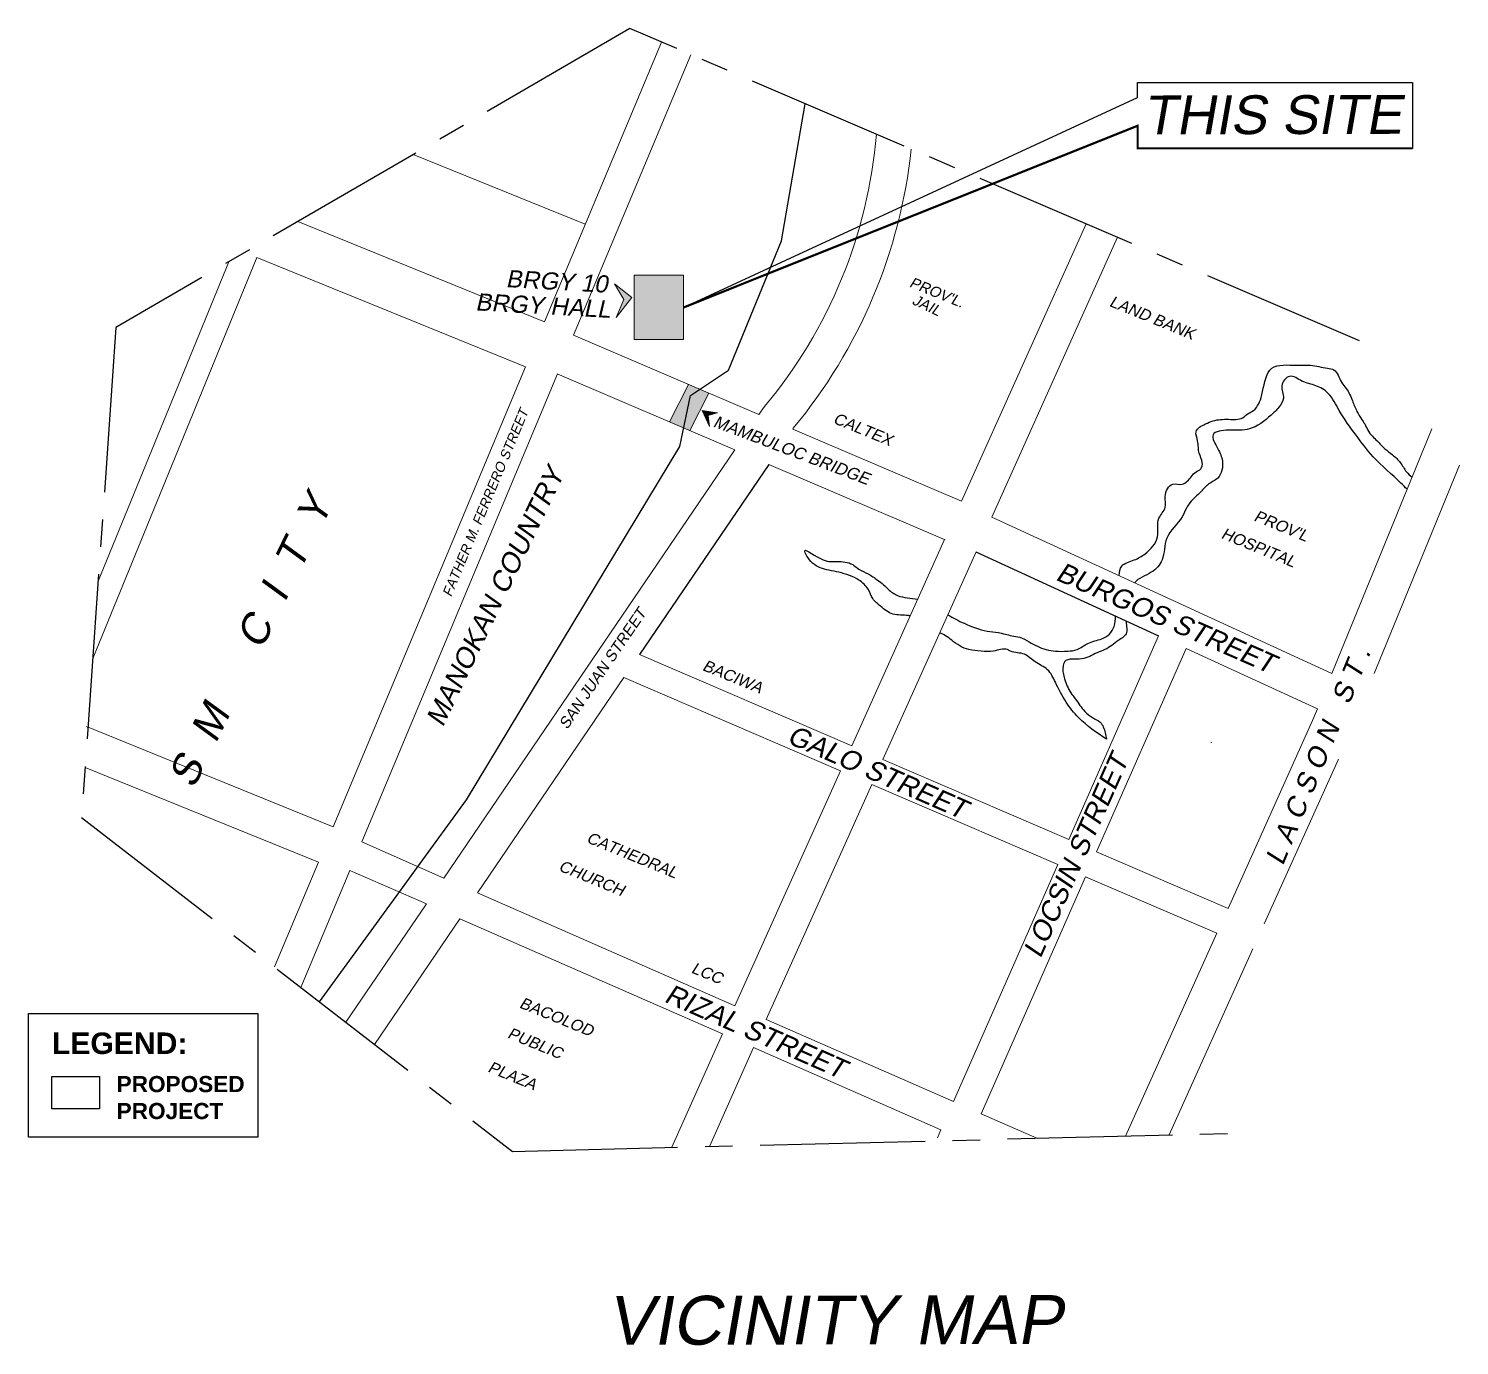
# Model space of a CAD drawing. Header units: metres. Extents: x -460 to 31334, y -1777 to 24987.
# Drawn here: x 45.72 to 58.72, y -67.31 to -55.35 of the extents above; entities that cross this region are included whole.
import ezdxf
from ezdxf.enums import TextEntityAlignment as Align

# ---------------------------------------------------------------- set-up
doc = ezdxf.new("R2010")
doc.units = ezdxf.units.M
doc.header["$MEASUREMENT"] = 0
doc.linetypes.add('CENTER2', pattern=[1.125, 0.75, -0.125, 0.125, -0.125])
doc.layers.add('01 FURNITURE', color=8, linetype='Continuous')
doc.layers.add('ROAD LAYER', color=7, linetype='Continuous')
doc.styles.get("Standard").update_dxf_attribs({"font": 'arial.ttf'})

msp = doc.modelspace()

# ---------------------------------------------------------------- hatches: boundary and pattern name
at = {"layer": '01 FURNITURE', "lineweight": 5, "transparency": 33554539}
h = msp.add_hatch(color=3, dxfattribs=at)
h.dxf.hatch_style = 1
h.set_gradient(color1=(255, 63, 0), color2=(255, 255, 0), tint=1, name='INVHEMISPHERICAL')
h.paths.add_polyline_path([(51.57342, -57.58834), (51.22393, -57.58834), (51.22393, -58.17301), (51.33436, -58.17301)])
h.paths.add_polyline_path([(51.67384, -57.58834), (51.57342, -57.58834), (51.33436, -58.17301), (51.67384, -58.17301)])
h = msp.add_hatch(color=3, dxfattribs=at)
h.dxf.hatch_style = 1
h.set_gradient(color1=(0, 0, 255), color2=(0, 255, 255), tint=1, name='CYLINDER')
h.paths.add_polyline_path([(51.12868, -57.80713), (51.06113, -57.97234), (51.2031, -57.79081), (51.04422, -57.66656)])
at = {"layer": '01 FURNITURE', "lineweight": 5, "transparency": 33554618}
h = msp.add_hatch(color=3, dxfattribs=at)
h.dxf.hatch_style = 1
h.set_gradient(color1=(0, 0, 255), color2=(0, 255, 255), tint=1)
h.paths.add_polyline_path([(51.90138, -58.65912), (51.82116, -58.62479), (51.7367, -58.68106), (51.67427, -58.97644), (51.7301, -59.00032)])
h.paths.add_polyline_path([(51.7367, -58.68106), (51.82116, -58.62479), (51.7168, -58.58015), (51.54551, -58.92135), (51.67427, -58.97644)])
h = msp.add_hatch(color=3, dxfattribs=at)
h.dxf.hatch_style = 1
h.set_gradient(color1=(255, 0, 255), color2=(0, 255, 0), tint=1, name='CURVED')
h.paths.add_polyline_path([(51.89517, -58.86304), (51.98291, -58.83769), (51.8436, -58.81791), (51.90736, -58.96199)])

# ---------------------------------------------------------------- linework, layer by layer
at = {"color": 1, "linetype": 'CENTER2', "ltscale": 2}
msp.add_lwpolyline([(57.8162, -58.18476), (51.18546, -55.34625), (46.51307, -58.06177), (46.20215, -62.51576), (50.11878, -65.55191), (56.69897, -65.38624)], dxfattribs=at)
at = {"color": 1}
msp.add_lwpolyline([(51.67384, -57.88068), (55.80014, -55.97116), (55.80014, -55.83743), (58.29891, -55.83743), (58.29891, -56.43446), (55.80014, -56.43446), (55.80014, -56.229), (51.67384, -57.88068)], dxfattribs=at)
at = {"color": 1, "const_width": 0.02018}
msp.add_lwpolyline([(58.29891, -56.43446), (55.80014, -56.43446), (55.80014, -56.229), (51.67384, -57.88068)], dxfattribs=at)
at = {"color": 1}
for points in [[(45.72031, -64.29681), (47.80449, -64.29681), (47.80449, -65.423), (45.72031, -65.423)], [(45.93101, -64.86911), (46.3648, -64.86911), (46.3648, -65.16379), (45.93101, -65.16379)]]:
    msp.add_lwpolyline(points, close=True, dxfattribs=at)
at = {"color": 1, "lineweight": 0}
msp.add_lwpolyline([(45.93101, -65.16379), (45.93101, -64.86911), (46.3648, -64.86911)], dxfattribs=at)
at = {"layer": '01 FURNITURE', "color": 7, "lineweight": 20}
for p, q in [((49.21552, -56.49115), (50.7793, -57.12347)), ((50.40841, -58.01045), (48.16845, -57.09969)), ((50.23723, -58.41984), (47.7942, -57.42652)), ((50.67322, -58.13367), (52.35831, -58.85461)), ((50.52332, -58.48403), (52.14008, -59.17573)), ((52.66484, -58.98575), (54.19968, -59.64241)), ((52.44661, -59.30687), (54.04979, -59.99276)), ((54.47385, -59.7866), (57.56561, -61.20782)), ((55.98885, -60.86491), (55.17357, -62.71764)), ((56.24015, -60.98043), (55.42747, -62.82725)), ((56.24015, -60.98043), (57.43429, -61.52935)), ((48.48836, -62.60224), (46.24493, -61.69008)), ((48.35415, -62.9232), (46.23388, -62.06111)), ((48.74763, -62.73869), (49.49561, -63.06699)), ((48.63954, -62.99719), (49.33547, -63.30264)), ((55.07356, -62.94493), (54.1256, -65.09918)), ((55.32746, -63.05454), (54.37882, -65.21032)), ((49.80036, -63.20075), (52.14028, -64.22779)), ((49.64021, -63.4364), (52.02569, -64.48343)), ((52.4234, -64.35205), (54.1256, -65.09918)), ((52.30881, -64.6077), (54.01276, -65.35559)), ((54.37882, -65.21032), (54.88374, -65.43194)), ((54.01276, -65.35559), (53.98115, -65.42745))]:
    msp.add_line(p, q, dxfattribs=at)
at = {"layer": '01 FURNITURE', "color": 5, "lineweight": 13}
for p, q in [((51.71694, -58.57985), (51.54566, -58.92106)), ((51.90139, -58.65911), (51.7301, -59.00031))]:
    msp.add_line(p, q, dxfattribs=at)
at = {"layer": '01 FURNITURE'}
msp.add_line((54.32893, -60.10188), (55.98885, -60.86491), dxfattribs=at)
at = {"layer": '01 FURNITURE', "color": 7, "lineweight": 20}
for points in [[(51.47128, -55.4686), (50.40841, -58.01045)], [(51.73958, -55.58346), (50.67322, -58.13367)], [(55.33197, -57.1213), (54.19968, -59.64241)], [(55.61625, -57.243), (54.47385, -59.7866)], [(47.7942, -57.42652), (46.30307, -61.07003)], [(47.54057, -57.46461), (46.35202, -60.36877)], [(50.23723, -58.41984), (48.48836, -62.60224)], [(50.5262, -58.48526), (48.74763, -62.73869)], [(58.47367, -58.98465), (57.56561, -61.20782)], [(52.14008, -59.17573), (49.49561, -63.06699)], [(58.72431, -59.31371), (57.95068, -61.20774)], [(54.04353, -59.99009), (53.20097, -61.8661)], [(54.33169, -60.10315), (53.48486, -61.98865)], [(51.27299, -61.03381), (53.20097, -61.8661)], [(51.13088, -61.24292), (49.80036, -63.20075)], [(51.13088, -61.24292), (53.09923, -62.09264)], [(57.43429, -61.52935), (57.39068, -61.6361), (56.62191, -63.34288)], [(56.46643, -61.83053), (56.47427, -61.83435)], [(53.48486, -61.98865), (55.17357, -62.71764)], [(57.62416, -61.98567), (56.9492, -63.48416)], [(53.09923, -62.09264), (52.14028, -64.22779)], [(53.38312, -62.21519), (52.4234, -64.35205)], [(53.38312, -62.21519), (55.07356, -62.94493)], [(48.35415, -62.9232), (47.95601, -63.87534)], [(55.42747, -62.82725), (56.62191, -63.34288)], [(48.63954, -62.99719), (48.1949, -64.06053)], [(55.32746, -63.05454), (56.51992, -63.56931)], [(49.33547, -63.30264), (48.60459, -64.37811)], [(49.64021, -63.4364), (48.86372, -64.57899)], [(56.51992, -63.56931), (55.69009, -65.41164)], [(56.84721, -63.7106), (56.08551, -65.40168)], [(52.02569, -64.48343), (51.56704, -65.51194)], [(52.30881, -64.6077), (51.91093, -65.4999)]]:
    msp.add_lwpolyline(points, dxfattribs=at)
at = {"layer": '01 FURNITURE', "color": 3}
msp.add_lwpolyline([(48.36433, -64.19187), (49.70107, -62.35559), (51.63893, -59.14363), (51.7367, -58.68106), (52.08144, -58.4514), (52.56178, -57.27664), (52.77902, -56.02843)], dxfattribs=at)
at = {"layer": '01 FURNITURE', "color": 7, "lineweight": 20}
for points in [[(53.42612, -56.30544, -0.15490864), (52.40907, -58.77993), (52.35831, -58.85461)], [(53.74203, -56.44067, -0.14815155), (52.67063, -58.97722), (52.66484, -58.98575)]]:
    msp.add_lwpolyline(points, format="xyb", dxfattribs=at)
at = {"layer": '01 FURNITURE', "color": 3, "lineweight": 5}
msp.add_lwpolyline([(51.22393, -57.58834), (51.67384, -57.58834), (51.67384, -58.17301), (51.22393, -58.17301)], close=True, dxfattribs=at)
for points in [[(51.04422, -57.66656), (51.2031, -57.79081), (51.06113, -57.97234), (51.12868, -57.80713), (51.04422, -57.66656)], [(51.98291, -58.83769), (51.8436, -58.81791), (51.90736, -58.96199), (51.89517, -58.86304), (51.98291, -58.83769)]]:
    msp.add_lwpolyline(points, dxfattribs=at)
at = {"layer": '01 FURNITURE'}
msp.add_lwpolyline([(52.44661, -59.30687), (51.27299, -61.03381)], dxfattribs=at)
at = {"layer": '01 FURNITURE', "color": 3}
for points, knots in [([(55.63085, -60.31845), (55.63401, -60.28584), (55.64612, -60.20953), (55.77127, -60.18204), (55.88978, -60.11149), (56.01149, -59.98012), (55.9599, -59.80629), (56.06979, -59.70627), (56.03416, -59.59129), (56.09656, -59.46306), (56.21978, -59.50699), (56.27938, -59.42843), (56.32541, -59.37312), (56.38262, -59.3519), (56.39566, -59.27685), (56.34591, -59.20087), (56.35746, -59.1045), (56.30765, -58.9952), (56.40821, -58.94147), (56.50436, -58.90026), (56.61992, -58.89305), (56.74336, -58.90649), (56.79644, -58.84427), (56.87643, -58.81375), (56.91663, -58.72947), (56.94842, -58.59264), (56.98191, -58.38048), (57.21636, -58.41221), (57.38223, -58.3976), (57.49077, -58.43075), (57.61399, -58.44417), (57.63516, -58.54926), (57.7104, -58.62755), (57.74972, -58.72317), (57.78731, -58.8207), (57.82903, -58.88923), (57.86815, -58.94162), (57.89027, -58.99942), (57.93069, -59.05041), (57.98653, -59.10243), (58.04202, -59.16481), (58.12057, -59.22067), (58.19253, -59.28725), (58.2334, -59.37059), (58.27546, -59.40919), (58.29435, -59.42368)], [0.0495230023, 0.0495230023, 0.0495230023, 0.0495230023, 0.0501736835, 0.0510666563, 0.051871541, 0.0532290203, 0.0544305164, 0.0552350997, 0.055933544, 0.0568750487, 0.05747416, 0.0582537978, 0.058677275, 0.0590372172, 0.0594486319, 0.0600797325, 0.0608841802, 0.0614911165, 0.0622707543, 0.0628084174, 0.0638119135, 0.0647161059, 0.0652152312, 0.0654384758, 0.0665179919, 0.0669294049, 0.0685415357, 0.070151585, 0.0710502553, 0.0721666124, 0.0725782923, 0.0735197937, 0.0740188157, 0.0749113936, 0.0756713708, 0.0762532852, 0.0766131239, 0.0770594128, 0.0775584348, 0.0779819141, 0.0786877174, 0.0793268967, 0.0800326952, 0.0807523726, 0.0812578984, 0.0812578984, 0.0812578984, 0.0812578984]), ([(58.24967, -59.53307), (58.23095, -59.51412), (58.13231, -59.41332), (57.95211, -59.27119), (57.78247, -59.03403), (57.63886, -58.84844), (57.55728, -58.66371), (57.42119, -58.58274), (57.29781, -58.56515), (57.18285, -58.47143), (57.08381, -58.59466), (57.14618, -58.69909), (57.08326, -58.79426), (56.98256, -58.88762), (56.83058, -59.00996), (56.65678, -58.98793), (56.43859, -59.0108), (56.53261, -59.16704), (56.58616, -59.28115), (56.55798, -59.43465), (56.43823, -59.47972), (56.36799, -59.57079), (56.29057, -59.63009), (56.23786, -59.70962), (56.19232, -59.83105), (56.03316, -59.95059), (56.05181, -60.16928), (55.92525, -60.30636), (55.80573, -60.33983), (55.77161, -60.38315)], [0.0530932651, 0.0530932651, 0.0530932651, 0.0530932651, 0.0536613298, 0.0561326924, 0.057909694, 0.0598474969, 0.061148724, 0.0620905318, 0.0630377433, 0.063890809, 0.0646703373, 0.065474785, 0.0661442184, 0.066850017, 0.0685115309, 0.0698563421, 0.0708987672, 0.0718454146, 0.0726979971, 0.0738357021, 0.0745555866, 0.0752613851, 0.0762495023, 0.076609341, 0.0772787744, 0.0789958556, 0.0804245054, 0.0814855077, 0.0827559654, 0.0827559654, 0.0827559654, 0.0827559654]), ([(53.73169, -60.68442), (53.7267, -60.68325), (53.67626, -60.67317), (53.57269, -60.68636), (53.47192, -60.60401), (53.38624, -60.53392), (53.35508, -60.43024), (53.27609, -60.35827), (53.18079, -60.31218), (53.06172, -60.28099), (52.93912, -60.26062), (52.83102, -60.20735), (52.71643, -60.01653), (52.93536, -60.20028), (53.07005, -60.18563), (53.19579, -60.19509), (53.26999, -60.26985), (53.35603, -60.29836), (53.42622, -60.35317), (53.49099, -60.39587), (53.54148, -60.45438), (53.63938, -60.52251), (53.73968, -60.52086), (53.80052, -60.53116)], [0.0157857445, 0.0157857445, 0.0157857445, 0.0157857445, 0.0158971717, 0.0169006678, 0.0178424756, 0.0185482741, 0.0192177076, 0.0200646668, 0.0207344008, 0.0214612942, 0.0226963467, 0.0232784637, 0.0242199651, 0.0255594256, 0.026463618, 0.0274818869, 0.0279810175, 0.0286507456, 0.0293706245, 0.0298697551, 0.0302932323, 0.0310131168, 0.032326278, 0.032326278, 0.032326278, 0.032326278]), ([(54.07544, -60.67368), (54.12333, -60.70208), (54.23704, -60.76291), (54.39203, -60.82139), (54.5427, -60.83367), (54.63863, -60.86339), (54.73787, -60.8746), (54.83458, -60.93441), (54.9387, -60.98914), (55.06121, -61.00806), (55.15503, -61.00611), (55.26134, -60.99714), (55.3489, -60.92012), (55.45933, -60.90396), (55.54955, -60.85587), (55.5943, -60.77692), (55.5984, -60.7179), (55.59972, -60.68604)], [0.0345362207, 0.0345362207, 0.0345362207, 0.0345362207, 0.0357221997, 0.0373008835, 0.0380069402, 0.0389275004, 0.0394366316, 0.0401063597, 0.0413127274, 0.0419200906, 0.0427189079, 0.0433262777, 0.0441311643, 0.0450783758, 0.0456604928, 0.0462424106, 0.0469154543, 0.0469154543, 0.0469154543, 0.0469154543]), ([(55.51609, -61.80528), (55.42711, -61.74499), (55.28815, -61.65085), (55.13955, -61.46313), (55.06301, -61.31088), (54.99407, -61.15956), (54.86656, -61.11474), (54.77696, -61.01213), (54.67227, -61.02433), (54.58907, -60.97029), (54.49331, -61.0157), (54.37766, -61.00344), (54.24159, -60.99701), (54.13615, -60.93009), (54.0591, -60.86315), (54.01935, -60.84653), (54.00169, -60.83789)], [0, 0, 0, 0, 0.0022763439, 0.0035544988, 0.0050279558, 0.0059694536, 0.0069112614, 0.0077700069, 0.0086905671, 0.0089138118, 0.0098180042, 0.0106168215, 0.0114218461, 0.0126727802, 0.0131719107, 0.0135873506, 0.0135873506, 0.0135873506, 0.0135873506]), ([(55.69524, -60.72994), (55.69579, -60.74628), (55.69852, -60.782), (55.70865, -60.85431), (55.60794, -60.91647), (55.529, -60.98553), (55.40559, -61.02384), (55.3035, -61.09892), (55.14373, -61.05846), (55.11377, -61.16966), (55.13581, -61.26605), (55.17598, -61.36778), (55.25098, -61.45726), (55.30309, -61.54412), (55.38432, -61.61135), (55.45711, -61.63807), (55.50162, -61.71165), (55.51016, -61.76686), (55.51609, -61.80528)], [0.0853011179, 0.0853011179, 0.0853011179, 0.0853011179, 0.0856468639, 0.0860459771, 0.0867517757, 0.0878315969, 0.0883692662, 0.0894445988, 0.0905609493, 0.0908764996, 0.0916809435, 0.0926637645, 0.0931627905, 0.0941608385, 0.0948000231, 0.0953821401, 0.0957419788, 0.0965648043, 0.0965648043, 0.0965648043, 0.0965648043])]:
    msp.add_open_spline(points, degree=3, knots=knots, dxfattribs=at)

# ---------------------------------------------------------------- texts
at = {"color": 7, "lineweight": 13, "oblique": 10}
for s, height, rotation, p in [('THIS SITE', 0.352586, 0.116246, (57.02511, -56.41053)), ('S  M      C  I  T  Y', 0.2701569, 63.938363, (47.92677, -61.00135)), ('BURGOS STREET ', 0.1788425, 336.272138, (56.03388, -60.84577)), ('L A C S O N   S T .', 0.1788425, 67.629758, (57.57053, -62.00682)), ('GALO STREET', 0.1788425, 336.272138, (53.37991, -62.23341)), ('LOCSIN STREET ', 0.1788425, 66.042407, (55.38282, -62.8879)), ('RIZAL STREET ', 0.1788425, 336.272138, (52.30415, -64.60469)), ('VICINITY MAP ', 0.4440277, 0.116246, (53.13566, -67.43861))]:
    msp.add_text(s, height=height, rotation=rotation, dxfattribs=at).set_placement(p, align=Align.BOTTOM_CENTER)
at = {"color": 1, "lineweight": 13, "oblique": 10}
for s, height, rotation, p in [('BRGY 10', 0.15675, 356.788278, (50.05561, -57.69531)), ("PROV'L.", 0.096418, 337.974559, (53.7177, -57.69048)), ('BRGY HALL ', 0.15675, 356.788278, (49.77873, -57.90696)), ('JAIL', 0.096418, 334.366313, (53.7427, -57.84609)), ('LAND BANK', 0.103656, 337.735348, (55.53493, -57.86531)), ('CALTEX', 0.103656, 337.735348, (53.02425, -58.92844))]:
    msp.add_text(s, height=height, rotation=rotation, dxfattribs=at).set_placement(p)
at = {"color": 3, "lineweight": 13, "oblique": 10}
for s, height, rotation, p in [('FATHER M. FERRERO STREET ', 0.0888205, 67.328333, (49.94454, -59.66594)), ('SAN JUAN STREET ', 0.1005124, 55.683942, (51.01348, -61.19202))]:
    msp.add_text(s, height=height, rotation=rotation, dxfattribs=at).set_placement(p, align=Align.BOTTOM_CENTER)
at = {"color": 7, "lineweight": 13, "oblique": 10}
msp.add_text('MAMBULOC BRIDGE ', height=0.1089326, rotation=339.188176, dxfattribs=at).set_placement((51.93438, -58.961))
at = {"color": 1, "lineweight": 13, "oblique": 10}
for s, height, rotation, p in [('MANOKAN COUNTRY', 0.1788425, 64.366313, (50.08824, -60.56857)), ("PROV'L", 0.103656, 337.735348, (57.07612, -59.94214)), ('HOSPITAL', 0.103656, 337.735348, (56.87032, -60.13903)), ('BACIWA', 0.103656, 337.735348, (52.08921, -61.31178)), ('CATHEDRAL', 0.103656, 337.735348, (51.17676, -62.93442)), ('CHURCH', 0.103656, 337.735348, (50.80782, -63.14379)), ('LCC', 0.103656, 337.735348, (51.85767, -64.00775)), ('BACOLOD', 0.103656, 337.735348, (50.48859, -64.40429)), ('PUBLIC', 0.103656, 337.735348, (50.29422, -64.64394)), ('PLAZA', 0.103656, 337.735348, (50.08623, -64.93946))]:
    msp.add_text(s, height=height, rotation=rotation, dxfattribs=at).set_placement(p, align=Align.BOTTOM_CENTER)
at = {"layer": 'ROAD LAYER', "color": 4, "attachment_point": 4}
for s, insert, char_height, width in [('{\\fArial|b1|i0|c0|p34;LEGEND:}', (45.93221, -64.56987), 0.1958865, 0.8051202), ('{\\fArial|b1|i0|c0|p34;PROPOSED PROJECT}', (46.52023, -65.06285), 0.1469149, 1.5995586)]:
    msp.add_mtext(s, dxfattribs=dict(at, insert=insert, char_height=char_height, width=width))

doc.saveas('drawing.dxf')
